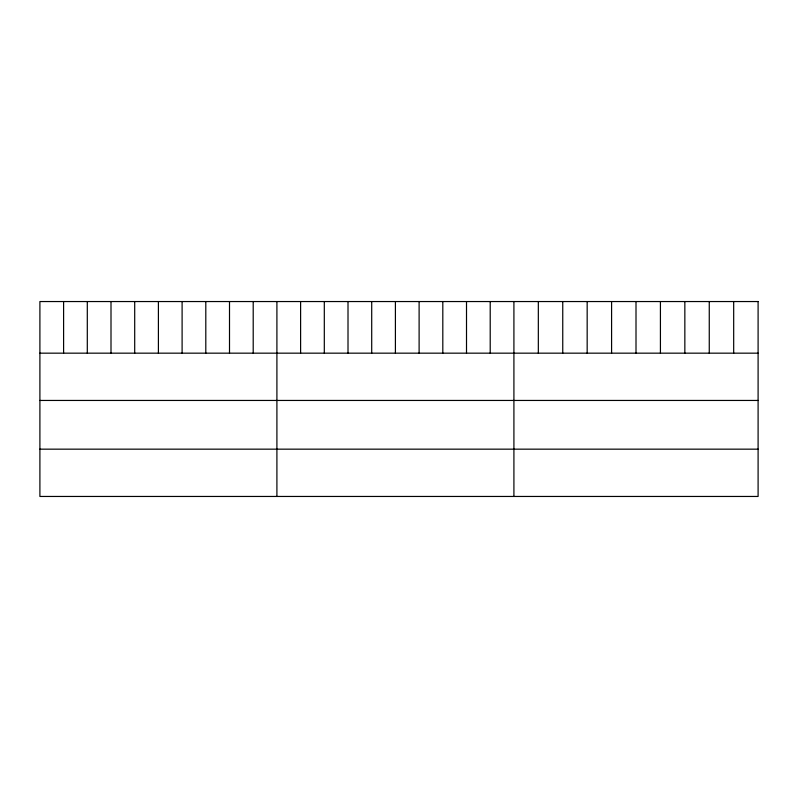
<?xml version="1.0" encoding="UTF-8"?>
<svg xmlns="http://www.w3.org/2000/svg" width="798" height="798" viewBox="0 0 798 798"><rect width="100%" height="100%" fill="white"/><g stroke="black" fill="none" stroke-linecap="round" stroke-linejoin="round"><path stroke-width="1.2" d="M39.9 353.165L758.1 353.165M39.9 400.446L758.1 400.446M39.9 449.164L758.1 449.164M733.681 301.544L733.681 353.165M709.262 301.544L709.262 353.165M684.844 301.544L684.844 353.165M660.425 301.544L660.425 353.165M636.006 301.544L636.006 353.165M611.587 301.544L611.587 353.165M587.168 301.544L587.168 353.165M562.75 301.544L562.75 353.165M538.331 301.544L538.331 353.165M513.912 301.544L513.912 496.456M490.211 301.544L490.211 353.165M466.511 301.544L466.511 353.165M442.81 301.544L442.81 353.165M419.11 301.544L419.11 353.165M395.409 301.544L395.409 353.165M371.708 301.544L371.708 353.165M348.008 301.544L348.008 353.165M324.307 301.544L324.307 353.165M300.607 301.544L300.607 353.165M276.906 301.544L276.906 496.456M253.205 301.544L253.205 353.165M229.505 301.544L229.505 353.165M205.804 301.544L205.804 353.165M182.104 301.544L182.104 353.165M158.403 301.544L158.403 353.165M134.702 301.544L134.702 353.165M111.002 301.544L111.002 353.165M87.301 301.544L87.301 353.165M63.601 301.544L63.601 353.165M758.1 301.544L39.9 301.544L39.9 496.456L758.1 496.456L758.1 301.544"/></g></svg>
